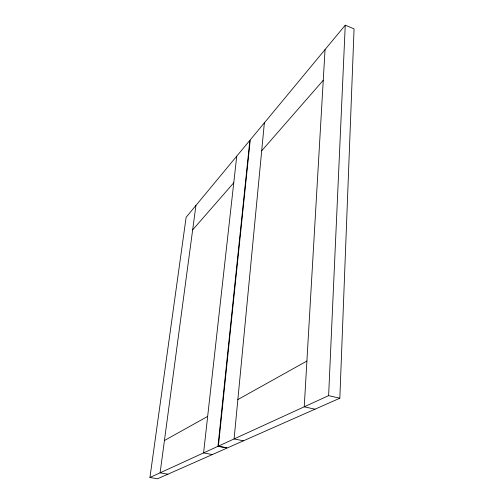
<?xml version="1.0" encoding="UTF-8"?>
<svg xmlns="http://www.w3.org/2000/svg" width="504" height="504" viewBox="0 0 504 504"><rect width="100%" height="100%" fill="white"/><g stroke="black" fill="none" stroke-linecap="round" stroke-linejoin="round"><path stroke-width="0.76" d="M339.835 398.217L354.06 28.867L345.246 25.2L250.249 139.879L218.402 446.122L227.449 447.886L339.835 398.217L328.621 395.634L218.402 446.122M328.621 395.634L345.246 25.2M325.042 49.587L304.24 406.804L315 409.198M264.367 122.837L234.089 438.934L243.463 440.811M217.974 446.317L249.864 140.339L186.133 217.268L149.94 477.477L157.494 478.8L227.014 448.075L217.974 446.317L149.94 477.477M236.729 156.196L203.584 452.907L212.323 454.57M195.93 205.449L160.108 472.821L167.895 474.207M192.654 229.887L233.755 182.807M261.683 150.816L323.253 80.294M164.436 440.527L207.661 416.411M237.857 399.565L306.904 361.047"/></g></svg>
